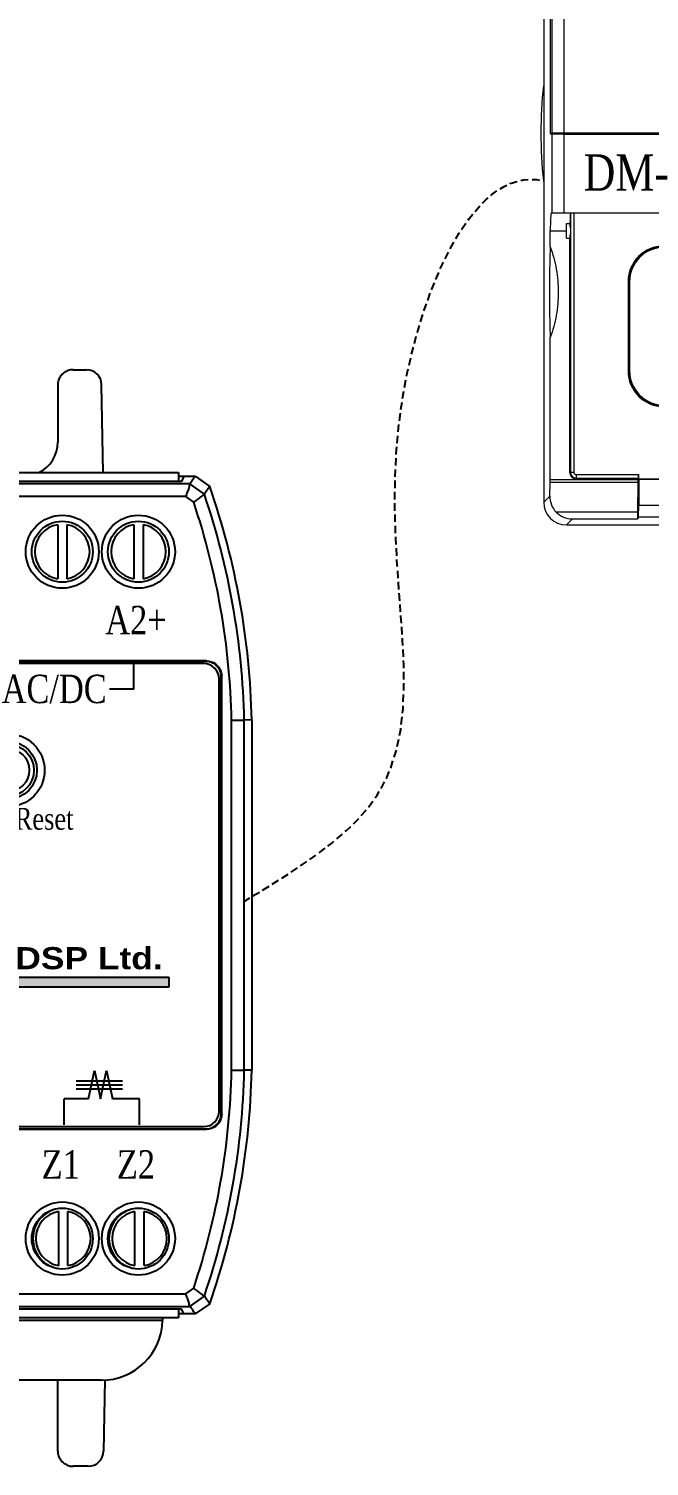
# Model space of a CAD drawing. Header units: millimetres. Extents: x 87 to 927, y 85 to 1088.
# Drawn here: x 216.29 to 236.94, y 215.46 to 263.31 of the extents above; entities that cross this region are included whole.
import ezdxf
from ezdxf.enums import TextEntityAlignment as Align

# ---------------------------------------------------------------- set-up
doc = ezdxf.new("R2010")
doc.units = ezdxf.units.MM
doc.linetypes.add('HIDDEN', pattern=[0.375, 0.25, -0.125])
doc.layers.add('02___PRT_ALL_AXES', color=7, linetype='Continuous')
doc.layers.add('40', color=4, linetype='Continuous')
doc.styles.add('SS', font='batang.ttc', dxfattribs={"width": 0.8})
doc.styles.get("Standard").update_dxf_attribs({"font": 'BareunDotumPro1.ttf'})

# ---------------------------------------------------------------- blocks, each defined once
blk = doc.blocks.new('5tm')
blk.add_hatch(color=5).paths.add_polyline_path([(708.707, 748.123), (708.707, 748.454), (714.522, 748.454), (714.522, 748.123)])
at = {"color": 7, "linetype": 'Continuous'}
for p, q in [((711.339, 768.673), (711.783, 768.673)), ((710.832, 768.166), (710.832, 766.265)), ((712.341, 765.251), (712.29, 768.175)), ((689.37, 765.251), (714.847, 765.251)), ((714.847, 765.251), (714.847, 764.952)), ((715.229, 764.872), (678.785, 764.872)), ((714.944, 764.952), (679.07, 764.952)), ((714.847, 765.124), (715.408, 765.124)), ((715.03, 765.124), (714.944, 764.952)), ((715.709, 764.529), (715.229, 764.872)), ((715.408, 765.124), (715.887, 764.784)), ((715.094, 764.453), (678.92, 764.453)), ((715.354, 764.266), (715.094, 764.453)), ((710.829, 763.514), (710.829, 761.714)), ((711.133, 763.514), (711.133, 761.714)), ((713.364, 763.514), (713.364, 761.714)), ((713.668, 763.514), (713.668, 761.714)), ((715.778, 758.976), (678.235, 758.976)), ((715.778, 758.976), (715.766, 758.964)), ((715.766, 758.964), (678.248, 758.964)), ((715.69, 758.888), (678.324, 758.888)), ((713.365, 758.038), (713.365, 758.899)), ((716.197, 743.982), (716.197, 758.381)), ((716.285, 758.469), (716.273, 758.457)), ((716.273, 743.906), (716.273, 758.457)), ((716.285, 743.893), (716.285, 758.469)), ((716.616, 757.009), (717.036, 757.009)), ((716.616, 745.361), (716.616, 757.001)), ((717.287, 757.012), (717.036, 757.009)), ((717.036, 745.354), (717.036, 757.009)), ((717.287, 757.012), (717.287, 745.351)), ((716.616, 745.354), (717.036, 745.354)), ((717.287, 745.351), (717.036, 745.354)), ((711.047, 743.534), (711.047, 744.395)), ((713.549, 743.534), (713.549, 744.395)), ((716.285, 743.893), (716.273, 743.906)), ((678.235, 743.387), (715.778, 743.387)), ((678.248, 743.399), (715.766, 743.399)), ((678.324, 743.475), (715.69, 743.475)), ((715.778, 743.387), (715.766, 743.399)), ((710.862, 738.849), (710.862, 740.648)), ((711.166, 738.849), (711.166, 740.648)), ((713.397, 738.849), (713.397, 740.648)), ((713.701, 738.849), (713.701, 740.648)), ((715.094, 737.91), (715.354, 738.096)), ((678.785, 737.49), (715.229, 737.49)), ((678.92, 737.91), (715.094, 737.91)), ((715.229, 737.49), (715.709, 737.834)), ((715.887, 737.579), (715.408, 737.239)), ((679.07, 737.411), (714.944, 737.411)), ((714.314, 737.026), (679.699, 737.026)), ((714.848, 737.112), (704.645, 737.112)), ((714.316, 737.112), (714.314, 737.026)), ((714.848, 737.411), (714.848, 737.112)), ((715.408, 737.239), (714.848, 737.239)), ((715.03, 737.239), (714.944, 737.411)), ((712.394, 735.045), (712.352, 732.667)), ((712.287, 735.033), (681.727, 735.033)), ((710.832, 732.676), (710.832, 735.033)), ((711.845, 732.169), (711.339, 732.169))]:
    blk.add_line(p, q, dxfattribs=at)
for p, q in [((713.365, 758.038), (712.555, 758.038)), ((711.857, 744.395), (712.055, 745.342)), ((712.055, 745.342), (712.253, 744.395)), ((712.253, 744.395), (712.451, 745.342)), ((712.451, 745.342), (712.648, 744.395)), ((711.444, 745), (712.982, 745)), ((711.444, 744.869), (712.982, 744.869)), ((711.444, 744.738), (712.982, 744.738)), ((711.857, 744.395), (711.047, 744.395)), ((713.549, 744.395), (712.648, 744.395))]:
    blk.add_line(p, q)
at = {"color": 5}
for p, q in [((708.707, 748.454), (714.522, 748.454)), ((714.522, 748.454), (714.522, 748.123)), ((714.522, 748.123), (708.707, 748.123))]:
    blk.add_line(p, q, dxfattribs=at)
at = {"color": 7, "linetype": 'Continuous'}
for centre, radius in [((710.981, 762.614), 1.217), ((713.516, 762.614), 1.217), ((710.981, 762.614), 1.014), ((713.516, 762.614), 1.014), ((709.175, 755.339), 1.217), ((709.175, 755.339), 0.963), ((709.175, 755.339), 0.862), ((709.175, 755.339), 0.71), ((710.981, 739.749), 1.217), ((713.516, 739.749), 1.217), ((710.981, 739.749), 1.014), ((713.516, 739.749), 1.014)]:
    blk.add_circle(centre, radius, dxfattribs=at)
for centre, radius, start, end in [((711.783, 768.166), 0.507, 1, 90), ((709.682, 766.265), 1.15, 297.6102, 0), ((691.943, 756.458), 25.35, 1.2509, 19.1721), ((691.943, 756.458), 24.679, 1.2604, 18.4439), ((691.943, 756.458), 25.099, 1.2571, 18.7561), ((710.981, 762.614), 0.913, 99.5941, 260.4059), ((710.981, 762.614), 0.913, 279.5941, 80.4059), ((713.516, 762.614), 0.913, 99.5941, 260.4059), ((713.516, 762.614), 0.913, 279.5941, 80.4059), ((715.69, 758.381), 0.507, 0, 90), ((691.943, 745.904), 24.679, 341.5561, 358.7396), ((691.943, 745.904), 25.099, 341.2439, 358.7429), ((691.943, 745.904), 25.35, 340.8279, 358.7491), ((715.69, 743.982), 0.507, 270, 0), ((711.014, 739.749), 0.913, 99.5941, 260.4059), ((711.014, 739.749), 0.913, 279.5941, 80.4059), ((713.549, 739.749), 0.913, 99.5941, 260.4059), ((713.549, 739.749), 0.913, 279.5941, 80.4059), ((712.287, 737.061), 2.028, 270, 359), ((711.845, 732.676), 0.507, 270, 359)]:
    blk.add_arc(centre, radius, start, end, dxfattribs=at)
for points, start_tangent, end_tangent in [([(711.339, 768.673), (711.182, 768.648), (711.041, 768.576), (710.928, 768.464), (710.856, 768.323), (710.832, 768.166)], (-1, 0), (0, -1)), ([(715.229, 764.872), (715.189, 764.735), (715.142, 764.595), (715.094, 764.453)], (-0.317658, -0.948205), (-0.317856, -0.948139)), ([(715.229, 764.872), (715.282, 764.946), (715.346, 765.036), (715.408, 765.124)], (0.582434, 0.812878), (0.57948, 0.814987)), ([(715.709, 764.529), (715.761, 764.603), (715.825, 764.695), (715.887, 764.784)], (0.574533, 0.818482), (0.571657, 0.820493)), ([(715.709, 764.529), (715.592, 764.446), (715.474, 764.357), (715.354, 764.266)], (-0.795313, -0.606199), (-0.797158, -0.60377)), ([(715.778, 758.976), (715.935, 758.951), (716.076, 758.879), (716.188, 758.767), (716.26, 758.626), (716.285, 758.469)], (1, 0), (0, -1)), ([(716.273, 758.457), (716.248, 758.614), (716.176, 758.755), (716.064, 758.867), (715.923, 758.939), (715.766, 758.964)], (0, 1), (-1, 0)), ([(715.766, 743.399), (715.923, 743.424), (716.064, 743.496), (716.176, 743.608), (716.248, 743.749), (716.273, 743.906)], (1, 0), (0, 1)), ([(716.285, 743.893), (716.26, 743.737), (716.188, 743.595), (716.076, 743.483), (715.935, 743.411), (715.778, 743.387)], (0, -1), (-1, 0)), ([(715.709, 737.834), (715.592, 737.916), (715.474, 738.006), (715.354, 738.096)], (-0.795313, 0.606199), (-0.797158, 0.60377)), ([(715.229, 737.49), (715.189, 737.628), (715.142, 737.768), (715.094, 737.91)], (-0.317658, 0.948205), (-0.317856, 0.948139)), ([(715.229, 737.49), (715.282, 737.416), (715.346, 737.326), (715.408, 737.239)], (0.582434, -0.812878), (0.57948, -0.814987)), ([(715.709, 737.834), (715.761, 737.759), (715.825, 737.668), (715.887, 737.579)], (0.574533, -0.818482), (0.571657, -0.820493)), ([(710.832, 732.676), (710.856, 732.519), (710.928, 732.378), (711.041, 732.266), (711.182, 732.194), (711.339, 732.169)], (0, -1), (1, 0))]:
    blk.add_spline(points, degree=3, dxfattribs=dict(at, start_tangent=start_tangent, end_tangent=end_tangent))
at = {"layer": '02___PRT_ALL_AXES', "color": 7, "linetype": 'Continuous'}
for centre in [(711.014, 739.749), (713.549, 739.749)]:
    blk.add_arc(centre, 1.014, 94.2284, 265.7792, dxfattribs=at)
at = {"color": 0, "insert": (709.42, 749.451), "char_height": 0.73582, "width": 5.1025, "attachment_point": 1}
blk.add_mtext('{\\fArial Black|b0|i0|c0|p34;DSP Ltd.}', dxfattribs=at)
at = {"layer": '40', "color": 0, "style": 'SS', "width": 0.8}
for s, height, p in [('A2+', 0.9459, (713.433, 759.866)), ('AC/DC', 0.9459, (710.712, 757.574)), ('Test/Reset', 0.7276, (709.497, 753.36)), ('Z1', 0.9459, (710.931, 741.744)), ('Z2', 0.9459, (713.433, 741.744))]:
    blk.add_text(s, height=height, dxfattribs=at).set_placement(p, align=Align.CENTER)
blk = doc.blocks.new('hhj')
at = {"color": 7, "lineweight": 5}
for p, q in [((-27.015, 1788.94), (-27.015, 1764.368)), ((-26.788, 1776.635), (-26.788, 1788.013)), ((-26.748, 1787.987), (-26.748, 1776.66)), ((-26.35, 1787.984), (-26.35, 1776.664)), ((-26.788, 1776.654), (-26.748, 1776.66)), ((-26.788, 1776.654), (-24.558, 1776.654)), ((-26.748, 1776.628), (-26.788, 1776.635)), ((-26.788, 1776.635), (-24.587, 1776.635)), ((-26.35, 1776.664), (-26.748, 1776.66)), ((-26.748, 1776.628), (-26.748, 1774.008)), ((-26.35, 1776.625), (-26.748, 1776.628)), ((-26.35, 1776.664), (1.047, 1776.664)), ((-26.35, 1776.625), (-26.35, 1774.008)), ((-26.35, 1776.625), (1.047, 1776.625)), ((-24.587, 1776.635), (-24.587, 1776.654)), ((-24.587, 1776.635), (-24.582, 1776.632)), ((-24.582, 1776.632), (-23.401, 1776.632)), ((-24.558, 1776.654), (-24.558, 1776.632)), ((-24.553, 1776.656), (-24.553, 1776.635)), ((-24.553, 1776.656), (-23.43, 1776.656)), ((-26.764, 1774.008), (1.461, 1774.008)), ((-26.126, 1773.998), (-26.126, 1765.364)), ((-26.013, 1774.008), (-26.013, 1765.364)), ((-26.257, 1773.156), (-26.257, 1773.647)), ((-26.257, 1773.647), (-26.141, 1773.647)), ((-26.141, 1773.647), (-26.134, 1773.635)), ((-26.796, 1772.874), (-26.796, 1773.403)), ((-26.796, 1773.403), (-26.257, 1773.403)), ((-26.257, 1773.156), (-26.143, 1773.156)), ((-26.143, 1773.156), (-26.134, 1773.17)), ((-26.143, 1765.346), (-26.143, 1773.156)), ((-24.209, 1771.711), (-24.209, 1768.744)), ((-24.18, 1771.711), (-24.18, 1768.744)), ((-24.158, 1771.711), (-24.18, 1771.711)), ((-24.158, 1771.711), (-24.158, 1768.744)), ((-26.796, 1765.122), (-26.796, 1769.85)), ((-24.158, 1768.744), (-24.18, 1768.744)), ((-26.143, 1765.346), (-26.126, 1765.364)), ((-26.013, 1765.364), (-26.126, 1765.364)), ((-26.809, 1764.574), (-26.803, 1765.03)), ((-26.803, 1765.03), (-26.796, 1765.122)), ((-23.874, 1765.03), (-26.803, 1765.03)), ((-26.796, 1765.122), (-23.871, 1765.122)), ((-25.954, 1765.157), (-25.937, 1765.175)), ((-23.871, 1765.157), (-25.954, 1765.157)), ((-25.937, 1765.288), (-25.937, 1765.175)), ((-25.937, 1765.288), (-23.861, 1765.288)), ((-25.937, 1765.175), (-23.863, 1765.175)), ((-23.878, 1764.043), (-23.874, 1765.03)), ((-23.874, 1765.03), (-23.871, 1765.122)), ((-23.871, 1765.157), (-23.863, 1765.175)), ((-23.871, 1765.122), (-23.871, 1765.157)), ((-23.861, 1765.288), (-23.861, 1765.14)), ((-23.861, 1765.14), (-23.849, 1765.128)), ((-22.761, 1765.14), (-23.861, 1765.14)), ((-23.849, 1765.128), (-23.849, 1764.278)), ((-22.773, 1765.128), (-23.849, 1765.128)), ((-26.809, 1764.574), (-27.015, 1764.368)), ((-23.878, 1764.043), (-26.604, 1764.043)), ((-23.878, 1763.813), (-23.878, 1764.043)), ((-23.856, 1763.88), (-23.849, 1764.278)), ((-23.849, 1764.278), (-22.773, 1764.278)), ((-26.06, 1763.813), (-26.26, 1763.613)), ((-26.26, 1763.613), (0.958, 1763.613)), ((-26.06, 1763.813), (-23.878, 1763.813)), ((-23.856, 1763.88), (-23.878, 1763.813)), ((-23.856, 1763.88), (-22.766, 1763.88))]:
    blk.add_line(p, q, dxfattribs=at)
for centre, radius, start, end in [((-23.018, 1771.711), 1.191, 90, 180), ((-23.018, 1771.711), 1.162, 90, 180), ((-23.018, 1771.711), 1.14, 90, 180), ((-23.018, 1768.744), 1.191, 180, 270), ((-23.018, 1768.744), 1.162, 180, 270), ((-23.018, 1768.744), 1.14, 180, 270), ((-25.937, 1765.364), 0.189, 180.0447, 269.9553), ((-25.937, 1765.364), 0.0755, 179.9856, 270.0144)]:
    blk.add_arc(centre, radius, start, end, dxfattribs=at)
for centre, major_axis, ratio, start_param, end_param in [((-26.764, 1773.403), (0, 0.605), 0.052408, 0, 1.570796), ((-26.122, 1773.403), (0, 0.605), 0.034921, 0.181959, 1.155672), ((-26.134, 1773.522), (0, 0.113), 0.034921, -1.570796, -0.05236), ((-26.134, 1773.284), (0, 0.113), 0.034921, -3.089233, -1.570796), ((-25.954, 1765.347), (0.134, 0.134), 0.998783, -3.926382, -2.356803), ((-23.863, 1765.288), (0, 0.113), 0.017455, -3.106686, -1.570796), ((-26.052, 1764.577), (0.331, 0.695), 0.980271, -4.272496, -3.506276), ((-26.258, 1764.37), (0.536, 0.536), 0.997265, -3.925621, -2.357564), ((-26.058, 1764.57), (0.536, 0.536), 0.997265, -3.159401, -2.357564)]:
    blk.add_ellipse(centre, major_axis=major_axis, ratio=ratio, start_param=start_param, end_param=end_param, dxfattribs=at)
blk.add_ellipse((-23.861, 1764.515), major_axis=(0, 0.265), ratio=0.017455, dxfattribs=at)
for points, knots in [([(-26.796, 1772.874), (-26.806, 1772.639), (-26.821, 1772.135), (-26.828, 1771.362), (-26.821, 1770.588), (-26.806, 1770.084), (-26.796, 1769.85)], [0, 0, 0, 0, 0.232997, 0.500001, 0.767007, 1, 1, 1, 1]), ([(-26.796, 1772.874), (-26.708, 1772.632), (-26.576, 1772.133), (-26.509, 1771.362), (-26.576, 1770.591), (-26.708, 1770.091), (-26.796, 1769.85)], [0, 0, 0, 0, 0.250013, 0.499994, 0.74998, 1, 1, 1, 1])]:
    blk.add_open_spline(points, degree=3, knots=knots, dxfattribs=at)
at = {"layer": '02___PRT_ALL_AXES', "color": 7, "lineweight": 5}
blk.add_arc((-12.651, 1776.654), 14.459, 173.7303, 186.2697, dxfattribs=at)
at = {"color": 7, "linetype": 'Continuous', "style": 'SS', "width": 0.8}
blk.add_text('DM-', height=1.2096, dxfattribs=at).set_placement((-25.687, 1774.742))

msp = doc.modelspace()

# ---------------------------------------------------------------- linework, layer by layer
at = {"linetype": 'HIDDEN'}
msp.add_open_spline([(223.435, 234.245), (225.098, 235.256), (230.696, 238.66), (226.552, 247.943), (230.975, 258.804), (233.419, 258.252)], degree=3, knots=[0, 0, 0, 0, 5.36674, 18.07043, 27.457668, 27.457668, 27.457668, 27.457668], dxfattribs=at)

# ---------------------------------------------------------------- block references
for name, p in [('hhj', (260.443, -1516.823)), ('5tm', (-493.572, -516.714))]:
    msp.add_blockref(name, p)

doc.saveas('drawing.dxf')
